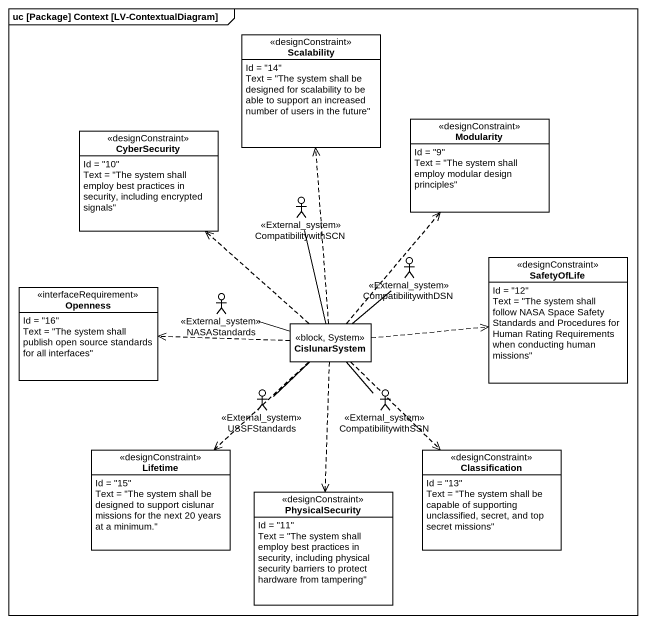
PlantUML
@startuml
mainframe uc [Package] Context [LV-ContextualDiagram]
allowmixing
hide circle
hide empty members
class Scalability <<designConstraint>> {
  Id = "14"
  Text = "The system shall be designed for scalability to be able to support an increased number of users in the future"
}
class Modularity <<designConstraint>> {
  Id = "9"
  Text = "The system shall employ modular design principles"
}
class CyberSecurity <<designConstraint>> {
  Id = "10"
  Text = "The system shall employ best practices in security, including encrypted signals"
}
actor CompatibilitywithSCN <<External_system>>
actor CompatibilitywithDSN <<External_system>>
class SafetyOfLife <<designConstraint>> {
  Id = "12"
  Text = "The system shall follow NASA Space Safety Standards and Procedures for Human Rating Requirements when conducting human missions"
}
class Openness <<interfaceRequirement>> {
  Id = "16"
  Text = "The system shall publish open source standards for all interfaces"
}
actor NASAStandards <<External_system>>
class CislunarSystem <<block, System>>
actor USSFStandards <<External_system>>
actor CompatibilitywithSSN <<External_system>>
class Lifetime <<designConstraint>> {
  Id = "15"
  Text = "The system shall be designed to support cislunar missions for the next 20 years at a minimum."
}
class Classification <<designConstraint>> {
  Id = "13"
  Text = "The system shall be capable of supporting unclassified, secret, and top secret missions"
}
class PhysicalSecurity <<designConstraint>> {
  Id = "11"
  Text = "The system shall employ best practices in security, including physical security barriers to protect hardware from tampering"
}
CompatibilitywithSCN -- CislunarSystem
CompatibilitywithDSN -- CislunarSystem
NASAStandards -right- CislunarSystem
CislunarSystem .up.> Scalability
CislunarSystem .up.> Modularity
CislunarSystem .up.> CyberSecurity
CislunarSystem .right.> SafetyOfLife
CislunarSystem .left.> Openness
CislunarSystem ..> Lifetime
CislunarSystem ..> Classification
CislunarSystem ..> PhysicalSecurity
USSFStandards -up- CislunarSystem
CompatibilitywithSSN -up- CislunarSystem
@enduml
